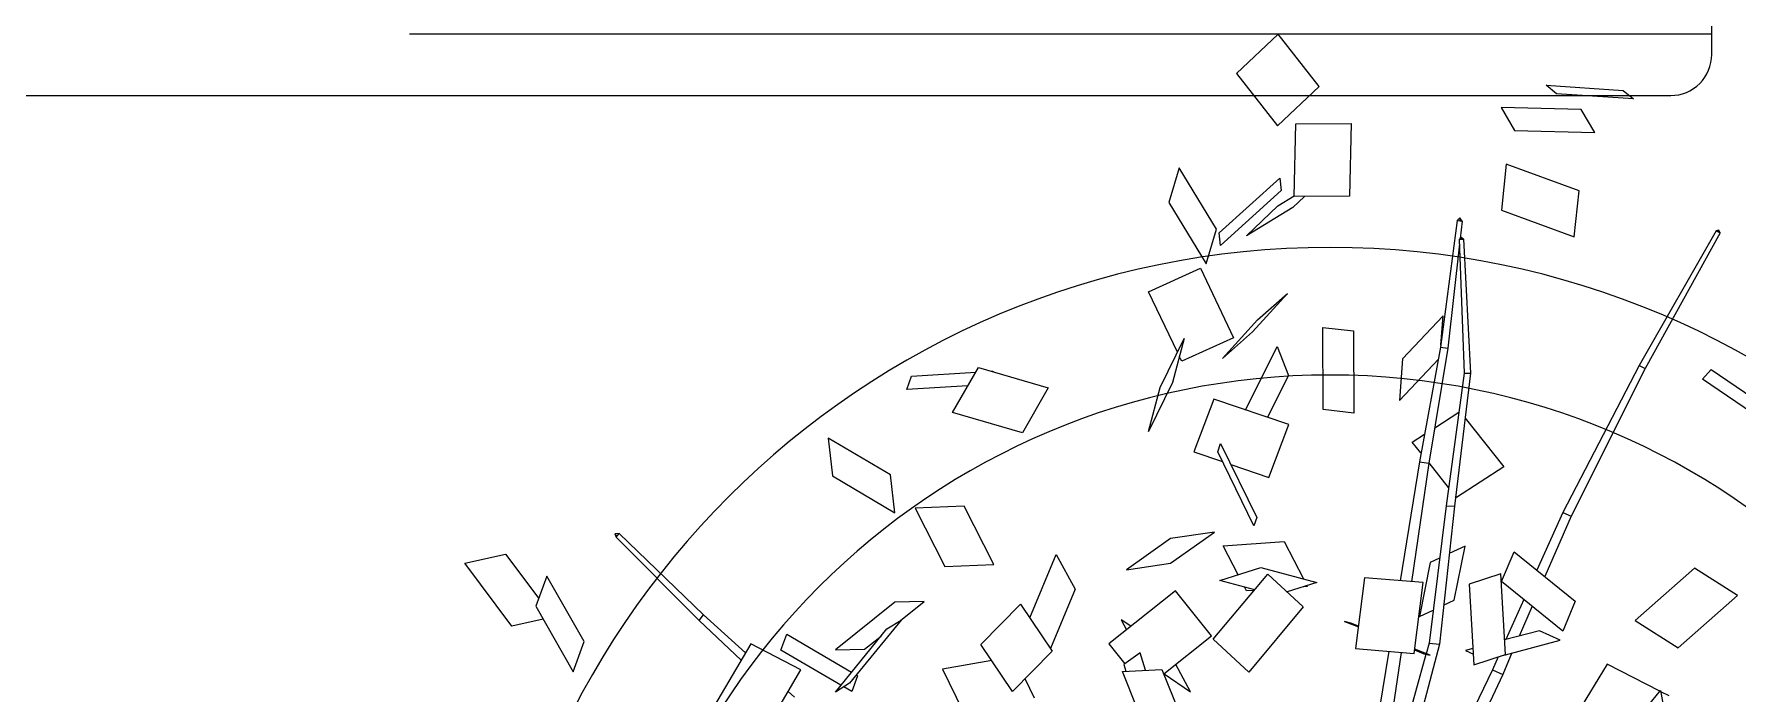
# Model space of a CAD drawing. Header units: centimetres. Extents: x 5488 to 20269, y -31398 to -19684.
# Drawn here: x 16570.31 to 16611.85, y -23995.26 to -23979.17 of the extents above; entities that cross this region are included whole.
import ezdxf

# ---------------------------------------------------------------- set-up
doc = ezdxf.new("R2010")
doc.units = ezdxf.units.CM
doc.linetypes.add('HIDDEN', pattern=[9.525, 6.35, -3.175])
for name, color, linetype, lineweight in [('xxx_Auto_FFE_WOOD', 36, 'Continuous', 0), ('xxx_Auto_FURNISHED-01', 252, 'Continuous', 0), ('xxx_Auto_Tefris_Tefris', 32, 'Continuous', 15)]:
    doc.layers.add(name, color=color, linetype=linetype, lineweight=lineweight)
doc.layers.add('xxx_Auto_LANDSCAPE', color=7, linetype='Continuous', lineweight=0, true_color=0x496639)

# ---------------------------------------------------------------- blocks, each defined once
blk = doc.blocks.new('A$C5c4a7a0b')
at = {"layer": 'xxx_Auto_FFE_WOOD'}
blk.add_lwpolyline([(109, -3.5), (109, 0.5, 0.414214), (108, 1.5), (-115, 1.5, 0.414214), (-116, 0.5), (-116, -3.5, 0.414214), (-115, -4.5), (108, -4.5, 0.414214)], format="xyb", close=True, dxfattribs=at)
at = {"layer": 'xxx_Auto_FFE_WOOD', "linetype": 'HIDDEN', "ltscale": 5}
blk.add_lwpolyline([(-116, 0.003), (109, 0)], dxfattribs=at)
blk = doc.blocks.new('agac0001')
at = {"layer": 'xxx_Auto_LANDSCAPE', "linetype": 'Continuous'}
for points in [[(39.29, 30.73), (35.88, 34.16)], [(35.4, 33.55), (38.81, 30.12)], [(47.25, 32.78), (40.08, 26.85)], [(47.25, 32.78), (47.42, 32.73)], [(47.41, 32.57), (47.25, 32.78)], [(47.42, 32.73), (47.34, 32.66)], [(47.42, 32.73), (47.41, 32.57)], [(47.41, 32.57), (40.31, 26.53)], [(38.81, 30.12), (39.29, 30.73)], [(23.24, 25.72), (25.67, 29.8)], [(25.67, 29.8), (27.76, 27.56)], [(56.71, 28.64), (56.1, 29.15)], [(56.1, 29.15), (57.26, 24.67)], [(57.88, 24.16), (56.71, 28.64)], [(27.76, 27.56), (25.33, 23.49)], [(40.08, 26.85), (32.18, 20.85)], [(40.31, 26.53), (40.08, 26.85)], [(25.33, 23.49), (23.24, 25.72)], [(40.31, 26.53), (32.49, 20.41)], [(54.55, 26.49), (56.05, 25.95)], [(55.56, 21.78), (54.55, 26.49)], [(56.05, 25.95), (57.06, 21.24)], [(20.5, 24.65), (20.84, 24.21)], [(48.62, 24.13), (51.29, 24.93)], [(51.29, 24.93), (53.66, 20.92)], [(57.26, 24.67), (57.88, 24.16)], [(20.91, 24.21), (17.55, 24.18)], [(20.11, 23.26), (20.91, 24.21)], [(20.88, 24.16), (23.05, 21.35)], [(51, 20.13), (48.62, 24.13)], [(57.06, 21.24), (55.56, 21.78)], [(23.05, 21.35), (20.52, 19.07)], [(32.18, 20.85), (28.91, 18.65)], [(32.49, 20.41), (32.18, 20.85)], [(53.66, 20.92), (51, 20.13)], [(27.13, 20.16), (25.5, 19.09)], [(30.72, 17.11), (27.13, 20.16)], [(32.49, 20.41), (29.38, 18.25)], [(24.74, 15.46), (25, 18.85)], [(25, 18.85), (25.78, 17.73)], [(25.5, 19.09), (29.1, 16.04)], [(25.78, 17.73), (25.62, 15.57)], [(27.3, 17.56), (25.69, 16.48)], [(35.83, 17.43), (34.56, 14.3)], [(39.13, 15.69), (35.83, 17.43)], [(49.7, 17.58), (41.73, 16.51)], [(50.87, 17.41), (43.6, 15.03)], [(49.7, 17.58), (49.84, 17.46)], [(49.73, 17.32), (49.7, 17.58)], [(49.84, 17.46), (49.72, 17.44)], [(49.84, 17.46), (49.73, 17.32)], [(50.78, 17.69), (49.78, 17.38)], [(50.78, 17.69), (51, 17.6)], [(50.87, 17.41), (50.78, 17.69)], [(51, 17.6), (50.82, 17.55)], [(51, 17.6), (50.87, 17.41)], [(27.79, 17.15), (25.63, 15.65)], [(29.1, 16.04), (30.72, 17.11)], [(41.73, 16.51), (34.07, 14.09)], [(41.79, 16.13), (41.73, 16.51)], [(49.73, 17.32), (41.79, 16.13)], [(49.47, 17.29), (43.46, 15.44)], [(24.78, 15.86), (23.61, 15.08)], [(24.5, 13.49), (24.76, 15.46)], [(24.72, 15.17), (24.74, 15.46)], [(24.76, 15.46), (29.57, 16.07)], [(29.57, 16.07), (29.31, 14.1)], [(41.79, 16.13), (34.18, 13.6)], [(43.46, 15.44), (36.89, 13.06)], [(38.91, 13.79), (39.56, 15.38)], [(45.41, 15.52), (43.32, 12.65)], [(43.6, 15.03), (43.46, 15.44)], [(43.7, 15.07), (45.41, 15.52)], [(23.61, 15.08), (17.03, 10.36)], [(23.99, 14.52), (17.47, 9.72)], [(23.99, 14.52), (23.61, 15.08)], [(24.7, 15.01), (23.99, 14.52)], [(43.6, 15.03), (37.07, 12.51)], [(40.9, 12.01), (42.91, 14.77)], [(29.31, 14.1), (24.5, 13.49)], [(25.44, 13.14), (25.13, 13.57)], [(25.47, 13.61), (25.44, 13.14)], [(34.07, 14.09), (26.1, 11.68)], [(34.18, 13.6), (26.27, 11.08)], [(28.52, 13.04), (31.59, 14.28)], [(31.59, 14.28), (31.32, 13.26)], [(34.18, 13.6), (34.07, 14.09)], [(34.56, 14.3), (34.63, 14.27)], [(35.23, 13.95), (36.89, 13.07)], [(28.35, 12.36), (28.52, 13.04)], [(36.89, 13.06), (30.08, 10.73)], [(37.07, 12.51), (30.26, 10.06)], [(31.16, 12.63), (31.01, 12.04)], [(36.89, 13.07), (36.9, 13.06)], [(37.07, 12.51), (36.89, 13.06)], [(37.57, 12.7), (38.31, 12.31)], [(38.31, 12.31), (38.64, 13.12)], [(43.32, 12.65), (40.9, 12.01)], [(26.1, 11.68), (18.57, 8.12)], [(25.83, 10.08), (29.9, 11.4)], [(26.27, 11.08), (26.1, 11.68)], [(31.01, 12.04), (27.94, 10.8)], [(27.94, 10.8), (28.17, 11.68)], [(29.9, 11.4), (30.83, 8)], [(57.77, 12.22), (53.5, 11.32)], [(53.5, 11.32), (54.1, 8.06)], [(58.37, 8.96), (57.77, 12.22)], [(25.64, 10.77), (19.38, 7.69)], [(25.7, 10.65), (25.54, 11)], [(25.54, 11), (26.07, 10.17)], [(25.67, 10.79), (25.64, 10.77)], [(26.27, 11.08), (25.67, 10.79)], [(26.03, 10.15), (25.7, 10.65)], [(58.45, 7.86), (60.31, 10.75)], [(60.31, 10.75), (63.85, 8.91)], [(26.03, 9.33), (19.32, 7.02)], [(26.76, 6.69), (25.83, 10.08)], [(45.52, 10.07), (40.67, 9.18)], [(46.06, 8.3), (45.52, 10.07)], [(26.23, 8.61), (19.5, 6.18)], [(40.67, 9.18), (41.21, 7.41)], [(41.21, 7.41), (46.06, 8.3)], [(53.99, 8.68), (53.46, 7.86)], [(54.1, 8.06), (58.37, 8.96)], [(63.85, 8.91), (61.99, 6.01)], [(30.83, 8), (26.76, 6.69)], [(54.59, 7.35), (52.02, 3.17)], [(53.46, 7.86), (52.31, 4.81)], [(52.78, 3.23), (55.34, 7.42)], [(53.73, 6.99), (54.14, 8.07)], [(55.34, 7.42), (54.59, 7.35)], [(61.99, 6.01), (58.45, 7.86)], [(28.48, 6.34), (28, 7.09)], [(28.04, 7.11), (28.31, 6.68)], [(28.31, 6.68), (28.48, 6.34)], [(48.45, 6.59), (46.57, 4.1)], [(47.22, 4.53), (48.45, 6.59)], [(52.31, 4.81), (53.73, 6.99)], [(31.08, 5.13), (30.86, 3.27)], [(32.58, 2), (31.08, 5.13)], [(37.81, 3.47), (40.71, 5.22)], [(40.71, 5.22), (43.03, 1.08)], [(43.6, 5.74), (41.37, 4.05)], [(42.04, 2.84), (45.44, 5.4)], [(45.44, 5.4), (43.6, 5.74)], [(31.01, 4.51), (30.96, 4.52)], [(30.96, 4.52), (30.98, 4.31)], [(33.87, 3.65), (31.44, 4.38)], [(45.33, 2.05), (47.22, 4.53)], [(46.57, 4.1), (45.33, 2.05)], [(29.79, 4.06), (26.55, 0.13)], [(32.12, 2.33), (29.79, 4.06)], [(34.28, 0.02), (33.87, 3.65)], [(39, 1.36), (37.81, 3.47)], [(51.1, 2.12), (53.03, 3.11)], [(52.02, 3.17), (52.78, 3.23)], [(53.03, 3.11), (57.06, 1.59)], [(28.88, -1.6), (32.12, 2.33)], [(35.58, 2.31), (35.11, 2.05)], [(35.11, 2.05), (39.88, 0.73)], [(40.35, 0.99), (35.58, 2.31)], [(46.43, 2.93), (45.62, -0.39)], [(50.9, 1.74), (46.43, 2.93)], [(55.12, 0.61), (51.1, 2.12)], [(31.31, 1.36), (31.37, 0.89)], [(31.34, 1.39), (32.28, -0.56)], [(32.28, -0.56), (32.58, 2)], [(43.03, 1.08), (40.14, -0.67)], [(50.09, -1.58), (50.9, 1.74)], [(57.06, 1.59), (55.12, 0.61)], [(26.55, 0.13), (28.88, -1.6)], [(31.37, 0.89), (31.62, 0.82)], [(32.41, 0.58), (34.28, 0.02)], [(40.14, -0.67), (39.26, 0.9)], [(39.88, 0.73), (40.35, 0.99)], [(33.83, -3.28), (35.18, -0.35)], [(35.18, -0.35), (35.29, -3.01)], [(44.31, -1.95), (46.94, 0)], [(46.94, 0), (44.47, -1.17)], [(45.62, -0.39), (45.93, -0.48)], [(46.2, -0.55), (50.09, -1.58)], [(27.38, -4.9), (29.1, -1.67)], [(29.1, -1.67), (32.16, -3.3)], [(44.47, -1.17), (41.84, -3.12)], [(41.84, -3.12), (44.31, -1.95)], [(35.29, -3.01), (33.94, -5.95)], [(27.67, -4.96), (23.01, -4.04)], [(27.38, -4.89), (26.04, -3.53)], [(26.04, -3.53), (27.81, -4.08)], [(32.16, -3.3), (29.76, -7.81)], [(33.94, -5.95), (33.83, -3.28)], [(27.98, -7.32), (27.67, -4.96)], [(27.8, -5.95), (28.88, -6.06)], [(28.88, -6.06), (28.37, -7.16)], [(23.32, -6.4), (27.98, -7.32)], [(28.37, -7.16), (27.96, -7.11)], [(29.76, -7.81), (28.4, -7.09)], [(31.05, -6.81), (30.4, -6.61)], [(30.56, -6.31), (31.05, -6.81)], [(33.36, -9.19), (30.13, -11.3)], [(35.61, -9.93), (33.36, -9.19)], [(45.53, -8.55), (43.16, -10.58)], [(47.5, -12.45), (45.53, -8.55)], [(32.17, -12.18), (35.61, -9.93)], [(29.96, -11.23), (28.01, -14.01)], [(33.08, -12.58), (29.96, -11.23)], [(43.16, -10.58), (45.13, -14.48)], [(47.12, -11.63), (47.09, -11.65)], [(47.14, -11.74), (47.12, -11.63)], [(27.38, -12.8), (28.62, -13.14)], [(31.13, -15.36), (33.08, -12.58)], [(45.13, -14.48), (47.5, -12.45)], [(46.53, -13.28), (46.99, -16.92)], [(47.73, -16.48), (47.25, -12.66)], [(28.01, -14.01), (31.13, -15.36)], [(35.71, -13.72), (39.48, -14.83)], [(36.13, -16.63), (35.71, -13.72)], [(30.07, -14.9), (30.11, -17.9)], [(39.48, -14.83), (39.9, -17.74)], [(30.11, -17.9), (27.43, -17.16)], [(39.9, -17.74), (36.13, -16.63)], [(46.99, -16.92), (47.73, -16.48)], [(33.44, -19.84), (34.3, -18.23)], [(34.3, -18.23), (34.59, -19.96)], [(39.86, -18.99), (42.14, -18.82)], [(42.72, -22.25), (39.86, -18.99)], [(42.14, -18.82), (45, -22.08)], [(33.46, -19.79), (30.31, -23.53)], [(34.59, -19.96), (32.43, -24)], [(33.1, -20.73), (33.46, -19.79)], [(29.94, -24.47), (33.1, -20.73)], [(32.14, -22.27), (32.74, -21.15)], [(32.43, -24), (32.14, -22.27)], [(45, -22.08), (42.72, -22.25)], [(30.66, -22.98), (29.79, -23.49)], [(29.79, -23.49), (30.16, -23.92)], [(30.72, -23.04), (30.66, -22.98)], [(33.89, -26.7), (30.93, -23.3)], [(30.31, -23.53), (29.94, -24.47)], [(30.29, -24.06), (33.02, -27.22)], [(28.01, -29.41), (31.64, -26.26)], [(31.64, -26.26), (33.72, -28.93)], [(30.5, -27.25), (30.09, -26.94)], [(33.02, -27.22), (33.89, -26.7)], [(33.72, -28.93), (30.09, -32.08)], [(35.96, -31.39), (33.25, -29.34)], [(35.67, -31.71), (32.86, -29.67)], [(35.67, -31.71), (35.96, -31.39)], [(41.68, -35.47), (35.96, -31.39)], [(41.49, -35.68), (35.67, -31.71)], [(41.49, -35.68), (41.68, -35.47)], [(41.71, -35.72), (41.49, -35.68)], [(41.71, -35.72), (41.55, -35.61)], [(41.68, -35.47), (41.71, -35.72)], [(34.03, -39.7), (35.69, -38.73)], [(35.69, -38.73), (39.97, -40.2)], [(38.31, -41.18), (34.03, -39.7)], [(39.97, -40.2), (38.31, -41.18)], [(37.46, -40.89), (37.4, -42.81)], [(41.72, -42.39), (38.73, -40.93)], [(37.4, -42.81), (41.64, -44.89)], [(41.64, -44.89), (41.72, -42.39)]]:
    blk.add_lwpolyline(points, dxfattribs=at)
blk = doc.blocks.new('A$C7365360F')
at = {"layer": 'xxx_Auto_FURNISHED-01'}
for radius in [17.28, 14.688]:
    blk.add_circle((0.264, 0.108), radius, dxfattribs=at)
at = {"layer": 'xxx_Auto_LANDSCAPE', "xscale": 0.338688, "yscale": 0.338688, "zscale": 0.2074463999999999}
blk.add_blockref('agac0001', (0.079, 0.033), dxfattribs=at)

msp = doc.modelspace()

# ---------------------------------------------------------------- block references
at = {"layer": 'xxx_Auto_Tefris_Tefris', "rotation": 180}
msp.add_blockref('A$C5c4a7a0b', (16495.211, -23979.169), dxfattribs=at)

# ---------------------------------------------------------------- next in the draw order: block references
at = {"layer": 'xxx_Auto_Tefris_Tefris', "xscale": -1.2, "yscale": 1.2, "rotation": 280.6128426569576}
msp.add_blockref('A$C7365360F', (16601.839, -24005.445), dxfattribs=at)

doc.saveas('drawing.dxf')
